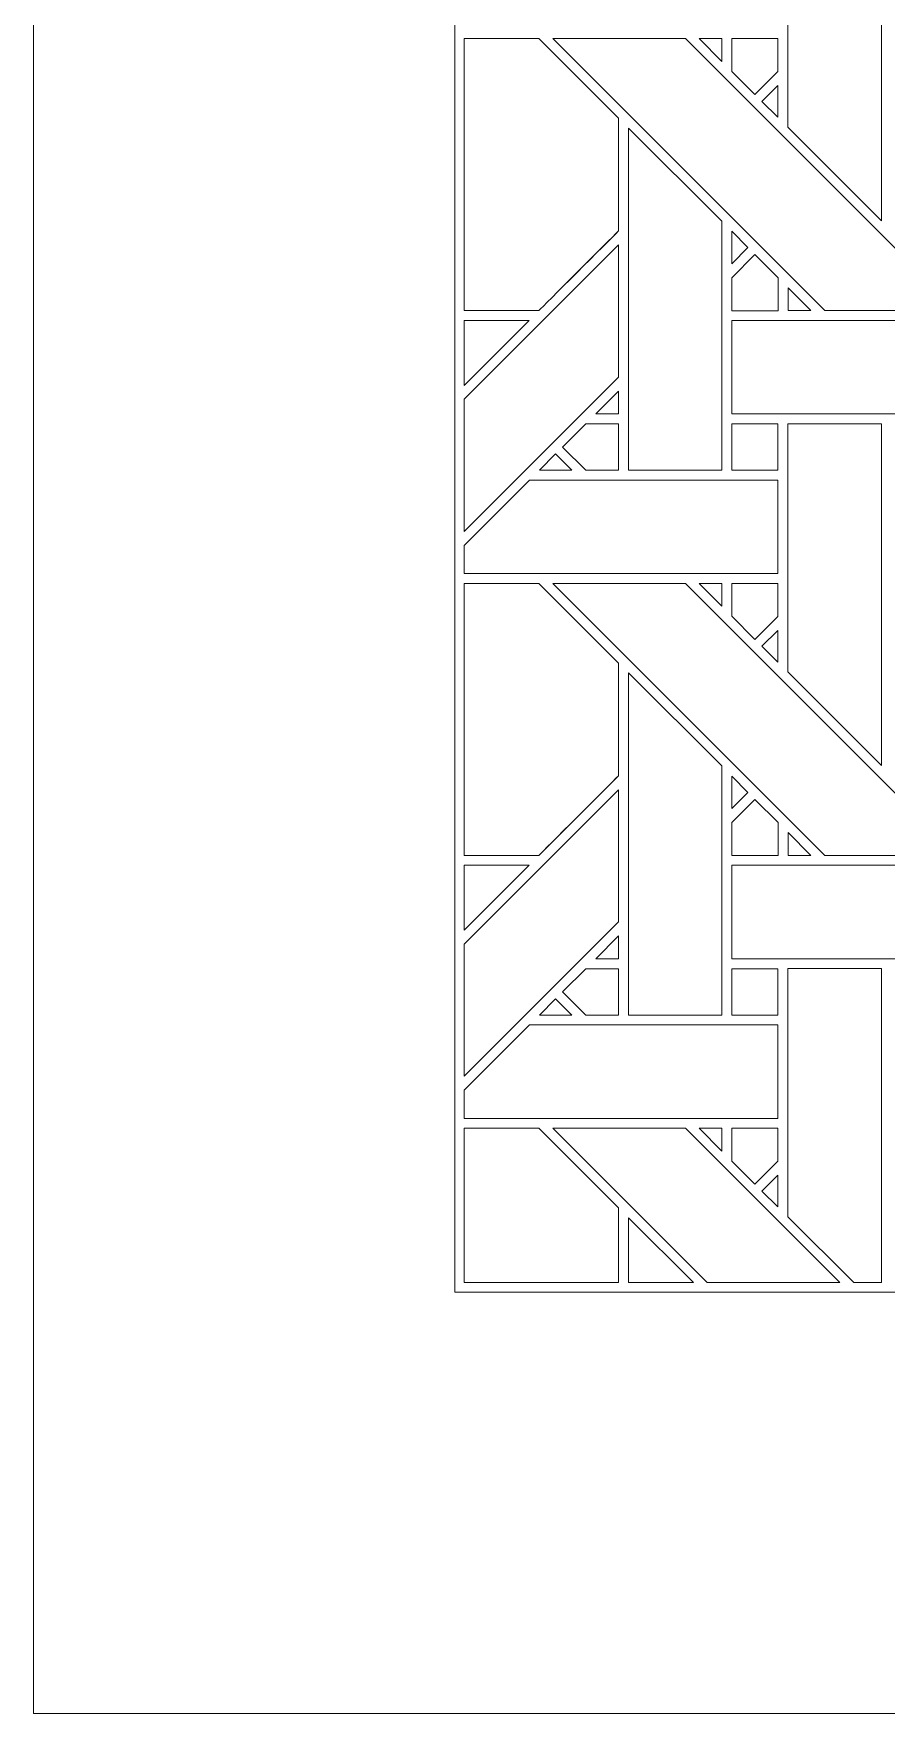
# Model space of a CAD drawing. Header units: inches. Extents: x 6.4 to 18.4, y 3.1 to 15.1.
# Drawn here: x 6.383 to 7.868, y 3.095 to 6.02 of the extents above; entities that cross this region are included whole.
import ezdxf

# ---------------------------------------------------------------- set-up
doc = ezdxf.new("R2010")
doc.units = ezdxf.units.IN
doc.header["$MEASUREMENT"] = 0
doc.layers.add('Design', color=7, linetype='Continuous', lineweight=0)

msp = doc.modelspace()

# ---------------------------------------------------------------- linework, layer by layer
at = {"layer": 'Design'}
for points, knots in [([(18.3821, 15.0948), (18.3821, 15.0948), (6.3829, 15.0948), (6.3829, 15.0948), (6.3829, 15.0948), (6.3829, 3.0948), (6.3829, 3.0948), (6.3829, 3.0948), (18.3829, 3.0948), (18.3829, 3.0948), (18.3829, 3.0948), (18.3829, 15.0948), (18.3829, 15.0948), (18.3829, 15.0948), (18.3821, 15.0948), (18.3821, 15.0948)], [0, 0, 0, 0, 1, 1, 1, 2, 2, 2, 3, 3, 3, 4, 4, 4, 5, 5, 5, 5]), ([(17.6485, 14.3611), (17.6485, 14.3611), (7.1165, 14.3611), (7.1165, 14.3611), (7.1165, 14.3611), (7.1165, 3.8284), (7.1165, 3.8284), (7.1165, 3.8284), (17.6492, 3.8284), (17.6492, 3.8284), (17.6492, 3.8284), (17.6492, 14.3611), (17.6492, 14.3611), (17.6492, 14.3611), (17.6485, 14.3611), (17.6485, 14.3611)], [0, 0, 0, 0, 1, 1, 1, 2, 2, 2, 3, 3, 3, 4, 4, 4, 5, 5, 5, 5]), ([(7.8596, 6.289), (7.8596, 6.289), (7.8596, 5.6939), (7.8596, 5.6939), (7.8596, 5.6939), (7.6967, 5.8568), (7.6967, 5.8568), (7.6967, 5.8568), (7.6967, 6.289), (7.6967, 6.289), (7.6967, 6.289), (7.8596, 6.289), (7.8596, 6.289)], [0, 0, 0, 0, 1, 1, 1, 2, 2, 2, 3, 3, 3, 4, 4, 4, 4]), ([(7.1329, 6.0111), (7.1329, 6.0111), (7.2629, 6.0111), (7.2629, 6.0111), (7.2629, 6.0111), (7.4016, 5.8724), (7.4016, 5.8724), (7.4016, 5.8724), (7.4016, 5.6762), (7.4016, 5.6762), (7.3838, 5.6582), (7.2719, 5.5465), (7.2629, 5.5375), (7.2629, 5.5375), (7.1329, 5.5375), (7.1329, 5.5375), (7.1329, 5.5375), (7.1329, 6.0111), (7.1329, 6.0111)], [0, 0, 0, 0, 1, 1, 1, 2, 2, 2, 3, 3, 3, 4, 4, 4, 5, 5, 5, 6, 6, 6, 6]), ([(7.1329, 6.0111), (7.1329, 6.0111), (7.2629, 6.0111), (7.2629, 6.0111), (7.2629, 6.0111), (7.4016, 5.8724), (7.4016, 5.8724), (7.4016, 5.8724), (7.4016, 5.6762), (7.4016, 5.6762), (7.3836, 5.658), (7.2717, 5.5463), (7.2629, 5.5375), (7.2629, 5.5375), (7.1329, 5.5375), (7.1329, 5.5375), (7.1329, 5.5375), (7.1329, 6.0111), (7.1329, 6.0111)], [0, 0, 0, 0, 1, 1, 1, 2, 2, 2, 3, 3, 3, 4, 4, 4, 5, 5, 5, 6, 6, 6, 6]), ([(7.5181, 6.0112), (7.5181, 6.0112), (7.9918, 5.5375), (7.9918, 5.5375), (7.9918, 5.5375), (7.7607, 5.5375), (7.7607, 5.5375), (7.7607, 5.5375), (7.2872, 6.0112), (7.2872, 6.0112), (7.2872, 6.0112), (7.5181, 6.0112), (7.5181, 6.0112)], [0, 0, 0, 0, 1, 1, 1, 2, 2, 2, 3, 3, 3, 4, 4, 4, 4]), ([(7.5817, 6.0111), (7.5817, 6.0111), (7.5817, 5.9713), (7.5817, 5.9713), (7.5817, 5.9713), (7.5422, 6.0111), (7.5422, 6.0111), (7.5422, 6.0111), (7.5817, 6.0111), (7.5817, 6.0111)], [0, 0, 0, 0, 1, 1, 1, 2, 2, 2, 3, 3, 3, 3]), ([(7.6791, 6.0111), (7.6791, 6.0111), (7.6791, 5.9535), (7.6791, 5.9535), (7.6791, 5.9535), (7.6392, 5.9136), (7.6392, 5.9136), (7.6392, 5.9136), (7.5988, 5.9539), (7.5988, 5.9539), (7.5988, 5.9539), (7.5988, 6.0111), (7.5988, 6.0111), (7.5988, 6.0111), (7.6791, 6.0111), (7.6791, 6.0111)], [0, 0, 0, 0, 1, 1, 1, 2, 2, 2, 3, 3, 3, 4, 4, 4, 5, 5, 5, 5]), ([(7.6392, 5.9136), (7.6392, 5.9136), (7.5988, 5.9539), (7.5988, 5.9539), (7.5988, 5.9539), (7.5988, 6.0111), (7.5988, 6.0111), (7.5988, 6.0111), (7.6791, 6.0111), (7.6791, 6.0111), (7.6791, 6.0111), (7.6791, 5.9535), (7.6791, 5.9535), (7.6791, 5.9535), (7.6392, 5.9136), (7.6392, 5.9136)], [0, 0, 0, 0, 1, 1, 1, 2, 2, 2, 3, 3, 3, 4, 4, 4, 5, 5, 5, 5]), ([(7.6792, 5.9293), (7.6792, 5.9293), (7.6792, 5.8741), (7.6792, 5.8741), (7.6792, 5.8741), (7.6514, 5.9015), (7.6514, 5.9015), (7.6514, 5.9015), (7.6792, 5.9293), (7.6792, 5.9293)], [0, 0, 0, 0, 1, 1, 1, 2, 2, 2, 3, 3, 3, 3]), ([(7.5816, 5.6932), (7.5816, 5.6932), (7.5816, 5.2595), (7.5816, 5.2595), (7.5816, 5.2595), (7.4188, 5.2595), (7.4188, 5.2595), (7.4188, 5.2595), (7.4188, 5.8553), (7.4188, 5.8553), (7.4188, 5.8553), (7.5816, 5.6932), (7.5816, 5.6932)], [0, 0, 0, 0, 1, 1, 1, 2, 2, 2, 3, 3, 3, 4, 4, 4, 4]), ([(7.5989, 5.6189), (7.5989, 5.6189), (7.5989, 5.6757), (7.5989, 5.6757), (7.5989, 5.6757), (7.6271, 5.6471), (7.6271, 5.6471), (7.6271, 5.6471), (7.5989, 5.6189), (7.5989, 5.6189)], [0, 0, 0, 0, 1, 1, 1, 2, 2, 2, 3, 3, 3, 3]), ([(7.4017, 5.6518), (7.4017, 5.6518), (7.4017, 5.4217), (7.4017, 5.4217), (7.4017, 5.4217), (7.1329, 5.1529), (7.1329, 5.1529), (7.1329, 5.1529), (7.1329, 5.383), (7.1329, 5.383), (7.1329, 5.383), (7.4017, 5.6518), (7.4017, 5.6518)], [0, 0, 0, 0, 1, 1, 1, 2, 2, 2, 3, 3, 3, 4, 4, 4, 4]), ([(7.5989, 5.5372), (7.5989, 5.5372), (7.5989, 5.5945), (7.5989, 5.5945), (7.5989, 5.5945), (7.6392, 5.6349), (7.6392, 5.6349), (7.6392, 5.6349), (7.6795, 5.5945), (7.6795, 5.5945), (7.6795, 5.5945), (7.6795, 5.5372), (7.6795, 5.5372), (7.6795, 5.5372), (7.5989, 5.5372), (7.5989, 5.5372)], [0, 0, 0, 0, 1, 1, 1, 2, 2, 2, 3, 3, 3, 4, 4, 4, 5, 5, 5, 5]), ([(7.6392, 5.6349), (7.6392, 5.6349), (7.6795, 5.5945), (7.6795, 5.5945), (7.6795, 5.5945), (7.6795, 5.5372), (7.6795, 5.5372), (7.6795, 5.5372), (7.5989, 5.5372), (7.5989, 5.5372), (7.5989, 5.5372), (7.5989, 5.5945), (7.5989, 5.5945), (7.5989, 5.5945), (7.6392, 5.6349), (7.6392, 5.6349)], [0, 0, 0, 0, 1, 1, 1, 2, 2, 2, 3, 3, 3, 4, 4, 4, 5, 5, 5, 5]), ([(7.6968, 5.5375), (7.6968, 5.5375), (7.6968, 5.5773), (7.6968, 5.5773), (7.6968, 5.5773), (7.7365, 5.5375), (7.7365, 5.5375), (7.7365, 5.5375), (7.6968, 5.5375), (7.6968, 5.5375)], [0, 0, 0, 0, 1, 1, 1, 2, 2, 2, 3, 3, 3, 3]), ([(7.2459, 5.5202), (7.2459, 5.5202), (7.1329, 5.4072), (7.1329, 5.4072), (7.1329, 5.4072), (7.1329, 5.5202), (7.1329, 5.5202), (7.1329, 5.5202), (7.2459, 5.5202), (7.2459, 5.5202)], [0, 0, 0, 0, 1, 1, 1, 2, 2, 2, 3, 3, 3, 3]), ([(7.5989, 5.3576), (7.5989, 5.3576), (7.5989, 5.5202), (7.5989, 5.5202), (7.5989, 5.5202), (8.1946, 5.5202), (8.1946, 5.5202), (8.1946, 5.5202), (8.0319, 5.3576), (8.0319, 5.3576), (8.0319, 5.3576), (7.5989, 5.3576), (7.5989, 5.3576)], [0, 0, 0, 0, 1, 1, 1, 2, 2, 2, 3, 3, 3, 4, 4, 4, 4]), ([(7.3619, 5.3576), (7.3619, 5.3576), (7.4017, 5.3973), (7.4017, 5.3973), (7.4017, 5.3973), (7.4017, 5.3576), (7.4017, 5.3576), (7.4017, 5.3576), (7.3619, 5.3576), (7.3619, 5.3576)], [0, 0, 0, 0, 1, 1, 1, 2, 2, 2, 3, 3, 3, 3]), ([(7.3445, 5.2595), (7.3445, 5.2595), (7.3042, 5.2998), (7.3042, 5.2998), (7.3042, 5.2998), (7.3446, 5.3403), (7.3446, 5.3403), (7.3446, 5.3403), (7.4017, 5.3403), (7.4017, 5.3403), (7.4017, 5.3403), (7.4017, 5.2595), (7.4017, 5.2595), (7.4017, 5.2595), (7.3445, 5.2595), (7.3445, 5.2595)], [0, 0, 0, 0, 1, 1, 1, 2, 2, 2, 3, 3, 3, 4, 4, 4, 5, 5, 5, 5]), ([(7.4017, 5.3403), (7.4017, 5.3403), (7.4017, 5.2595), (7.4017, 5.2595), (7.4017, 5.2595), (7.3445, 5.2595), (7.3445, 5.2595), (7.3445, 5.2595), (7.3042, 5.2998), (7.3042, 5.2998), (7.3042, 5.2998), (7.3446, 5.3403), (7.3446, 5.3403), (7.3446, 5.3403), (7.4017, 5.3403), (7.4017, 5.3403)], [0, 0, 0, 0, 1, 1, 1, 2, 2, 2, 3, 3, 3, 4, 4, 4, 5, 5, 5, 5]), ([(7.5989, 5.2595), (7.5989, 5.2595), (7.5989, 5.3403), (7.5989, 5.3403), (7.5989, 5.3403), (7.6791, 5.3403), (7.6791, 5.3403), (7.6791, 5.3403), (7.6791, 5.2595), (7.6791, 5.2595), (7.6791, 5.2595), (7.5989, 5.2595), (7.5989, 5.2595)], [0, 0, 0, 0, 1, 1, 1, 2, 2, 2, 3, 3, 3, 4, 4, 4, 4]), ([(7.5989, 5.3403), (7.5989, 5.3403), (7.6791, 5.3403), (7.6791, 5.3403), (7.6791, 5.3403), (7.6791, 5.2595), (7.6791, 5.2595), (7.6791, 5.2595), (7.5989, 5.2595), (7.5989, 5.2595), (7.5989, 5.2595), (7.5989, 5.3403), (7.5989, 5.3403)], [0, 0, 0, 0, 1, 1, 1, 2, 2, 2, 3, 3, 3, 4, 4, 4, 4]), ([(7.8596, 5.3403), (7.8596, 5.3403), (7.8596, 4.7452), (7.8596, 4.7452), (7.8596, 4.7452), (7.6967, 4.9081), (7.6967, 4.9081), (7.6967, 4.9081), (7.6967, 5.3403), (7.6967, 5.3403), (7.6967, 5.3403), (7.8596, 5.3403), (7.8596, 5.3403)], [0, 0, 0, 0, 1, 1, 1, 2, 2, 2, 3, 3, 3, 4, 4, 4, 4]), ([(7.3204, 5.2595), (7.3204, 5.2595), (7.2639, 5.2595), (7.2639, 5.2595), (7.2639, 5.2595), (7.2921, 5.2878), (7.2921, 5.2878), (7.2921, 5.2878), (7.3204, 5.2595), (7.3204, 5.2595)], [0, 0, 0, 0, 1, 1, 1, 2, 2, 2, 3, 3, 3, 3]), ([(7.1329, 5.1285), (7.1329, 5.1285), (7.2467, 5.2424), (7.2467, 5.2424), (7.2467, 5.2424), (7.6792, 5.2424), (7.6792, 5.2424), (7.6792, 5.2424), (7.6792, 5.0795), (7.6792, 5.0795), (7.6792, 5.0795), (7.1329, 5.0795), (7.1329, 5.0795), (7.1329, 5.0795), (7.1329, 5.1285), (7.1329, 5.1285)], [0, 0, 0, 0, 1, 1, 1, 2, 2, 2, 3, 3, 3, 4, 4, 4, 5, 5, 5, 5]), ([(7.1329, 5.0624), (7.1329, 5.0624), (7.2629, 5.0624), (7.2629, 5.0624), (7.2629, 5.0624), (7.4016, 4.9237), (7.4016, 4.9237), (7.4016, 4.9237), (7.4016, 4.7274), (7.4016, 4.7274), (7.3838, 4.7095), (7.2719, 4.5978), (7.2629, 4.5888), (7.2629, 4.5888), (7.1329, 4.5888), (7.1329, 4.5888), (7.1329, 4.5888), (7.1329, 5.0624), (7.1329, 5.0624)], [0, 0, 0, 0, 1, 1, 1, 2, 2, 2, 3, 3, 3, 4, 4, 4, 5, 5, 5, 6, 6, 6, 6]), ([(7.1329, 5.0624), (7.1329, 5.0624), (7.2629, 5.0624), (7.2629, 5.0624), (7.2629, 5.0624), (7.4016, 4.9237), (7.4016, 4.9237), (7.4016, 4.9237), (7.4016, 4.7274), (7.4016, 4.7274), (7.3836, 4.7093), (7.2717, 4.5976), (7.2629, 4.5888), (7.2629, 4.5888), (7.1329, 4.5888), (7.1329, 4.5888), (7.1329, 4.5888), (7.1329, 5.0624), (7.1329, 5.0624)], [0, 0, 0, 0, 1, 1, 1, 2, 2, 2, 3, 3, 3, 4, 4, 4, 5, 5, 5, 6, 6, 6, 6]), ([(7.5181, 5.0624), (7.5181, 5.0624), (7.9918, 4.5888), (7.9918, 4.5888), (7.9918, 4.5888), (7.7607, 4.5888), (7.7607, 4.5888), (7.7607, 4.5888), (7.2872, 5.0624), (7.2872, 5.0624), (7.2872, 5.0624), (7.5181, 5.0624), (7.5181, 5.0624)], [0, 0, 0, 0, 1, 1, 1, 2, 2, 2, 3, 3, 3, 4, 4, 4, 4]), ([(7.5817, 5.0624), (7.5817, 5.0624), (7.5817, 5.0226), (7.5817, 5.0226), (7.5817, 5.0226), (7.5422, 5.0624), (7.5422, 5.0624), (7.5422, 5.0624), (7.5817, 5.0624), (7.5817, 5.0624)], [0, 0, 0, 0, 1, 1, 1, 2, 2, 2, 3, 3, 3, 3]), ([(7.6791, 5.0624), (7.6791, 5.0624), (7.6791, 5.0048), (7.6791, 5.0048), (7.6791, 5.0048), (7.6392, 4.9648), (7.6392, 4.9648), (7.6392, 4.9648), (7.5988, 5.0052), (7.5988, 5.0052), (7.5988, 5.0052), (7.5988, 5.0624), (7.5988, 5.0624), (7.5988, 5.0624), (7.6791, 5.0624), (7.6791, 5.0624)], [0, 0, 0, 0, 1, 1, 1, 2, 2, 2, 3, 3, 3, 4, 4, 4, 5, 5, 5, 5]), ([(7.6392, 4.9648), (7.6392, 4.9648), (7.5988, 5.0052), (7.5988, 5.0052), (7.5988, 5.0052), (7.5988, 5.0624), (7.5988, 5.0624), (7.5988, 5.0624), (7.6791, 5.0624), (7.6791, 5.0624), (7.6791, 5.0624), (7.6791, 5.0048), (7.6791, 5.0048), (7.6791, 5.0048), (7.6392, 4.9648), (7.6392, 4.9648)], [0, 0, 0, 0, 1, 1, 1, 2, 2, 2, 3, 3, 3, 4, 4, 4, 5, 5, 5, 5]), ([(7.6792, 4.9806), (7.6792, 4.9806), (7.6792, 4.9254), (7.6792, 4.9254), (7.6792, 4.9254), (7.6514, 4.9528), (7.6514, 4.9528), (7.6514, 4.9528), (7.6792, 4.9806), (7.6792, 4.9806)], [0, 0, 0, 0, 1, 1, 1, 2, 2, 2, 3, 3, 3, 3]), ([(7.5816, 4.7445), (7.5816, 4.7445), (7.5816, 4.3108), (7.5816, 4.3108), (7.5816, 4.3108), (7.4188, 4.3108), (7.4188, 4.3108), (7.4188, 4.3108), (7.4188, 4.9066), (7.4188, 4.9066), (7.4188, 4.9066), (7.5816, 4.7445), (7.5816, 4.7445)], [0, 0, 0, 0, 1, 1, 1, 2, 2, 2, 3, 3, 3, 4, 4, 4, 4]), ([(7.5989, 4.6702), (7.5989, 4.6702), (7.5989, 4.727), (7.5989, 4.727), (7.5989, 4.727), (7.6271, 4.6984), (7.6271, 4.6984), (7.6271, 4.6984), (7.5989, 4.6702), (7.5989, 4.6702)], [0, 0, 0, 0, 1, 1, 1, 2, 2, 2, 3, 3, 3, 3]), ([(7.4017, 4.703), (7.4017, 4.703), (7.4017, 4.473), (7.4017, 4.473), (7.4017, 4.473), (7.1329, 4.2042), (7.1329, 4.2042), (7.1329, 4.2042), (7.1329, 4.4342), (7.1329, 4.4342), (7.1329, 4.4342), (7.4017, 4.703), (7.4017, 4.703)], [0, 0, 0, 0, 1, 1, 1, 2, 2, 2, 3, 3, 3, 4, 4, 4, 4]), ([(7.5989, 4.5885), (7.5989, 4.5885), (7.5989, 4.6458), (7.5989, 4.6458), (7.5989, 4.6458), (7.6392, 4.6861), (7.6392, 4.6861), (7.6392, 4.6861), (7.6795, 4.6458), (7.6795, 4.6458), (7.6795, 4.6458), (7.6795, 4.5885), (7.6795, 4.5885), (7.6795, 4.5885), (7.5989, 4.5885), (7.5989, 4.5885)], [0, 0, 0, 0, 1, 1, 1, 2, 2, 2, 3, 3, 3, 4, 4, 4, 5, 5, 5, 5]), ([(7.5989, 4.5885), (7.5989, 4.5885), (7.5989, 4.6458), (7.5989, 4.6458), (7.5989, 4.6458), (7.6392, 4.6861), (7.6392, 4.6861), (7.6392, 4.6861), (7.6795, 4.6458), (7.6795, 4.6458), (7.6795, 4.6458), (7.6795, 4.5885), (7.6795, 4.5885), (7.6795, 4.5885), (7.5989, 4.5885), (7.5989, 4.5885)], [0, 0, 0, 0, 1, 1, 1, 2, 2, 2, 3, 3, 3, 4, 4, 4, 5, 5, 5, 5]), ([(7.7365, 4.5888), (7.7365, 4.5888), (7.6968, 4.5888), (7.6968, 4.5888), (7.6968, 4.5888), (7.6968, 4.6286), (7.6968, 4.6286), (7.6968, 4.6286), (7.7365, 4.5888), (7.7365, 4.5888)], [0, 0, 0, 0, 1, 1, 1, 2, 2, 2, 3, 3, 3, 3]), ([(7.2459, 4.5715), (7.2459, 4.5715), (7.1329, 4.4585), (7.1329, 4.4585), (7.1329, 4.4585), (7.1329, 4.5715), (7.1329, 4.5715), (7.1329, 4.5715), (7.2459, 4.5715), (7.2459, 4.5715)], [0, 0, 0, 0, 1, 1, 1, 2, 2, 2, 3, 3, 3, 3]), ([(7.5989, 4.4088), (7.5989, 4.4088), (7.5989, 4.5715), (7.5989, 4.5715), (7.5989, 4.5715), (8.1946, 4.5715), (8.1946, 4.5715), (8.1946, 4.5715), (8.0319, 4.4088), (8.0319, 4.4088), (8.0319, 4.4088), (7.5989, 4.4088), (7.5989, 4.4088)], [0, 0, 0, 0, 1, 1, 1, 2, 2, 2, 3, 3, 3, 4, 4, 4, 4]), ([(7.3619, 4.4089), (7.3619, 4.4089), (7.4017, 4.4486), (7.4017, 4.4486), (7.4017, 4.4486), (7.4017, 4.4089), (7.4017, 4.4089), (7.4017, 4.4089), (7.3619, 4.4089), (7.3619, 4.4089)], [0, 0, 0, 0, 1, 1, 1, 2, 2, 2, 3, 3, 3, 3]), ([(7.3446, 4.3915), (7.3446, 4.3915), (7.4017, 4.3915), (7.4017, 4.3915), (7.4017, 4.3915), (7.4017, 4.3107), (7.4017, 4.3107), (7.4017, 4.3107), (7.3445, 4.3107), (7.3445, 4.3107), (7.3445, 4.3107), (7.3042, 4.3511), (7.3042, 4.3511), (7.3042, 4.3511), (7.3446, 4.3915), (7.3446, 4.3915)], [0, 0, 0, 0, 1, 1, 1, 2, 2, 2, 3, 3, 3, 4, 4, 4, 5, 5, 5, 5]), ([(7.4017, 4.3915), (7.4017, 4.3915), (7.4017, 4.3107), (7.4017, 4.3107), (7.4017, 4.3107), (7.3445, 4.3107), (7.3445, 4.3107), (7.3445, 4.3107), (7.3042, 4.3511), (7.3042, 4.3511), (7.3042, 4.3511), (7.3446, 4.3915), (7.3446, 4.3915), (7.3446, 4.3915), (7.4017, 4.3915), (7.4017, 4.3915)], [0, 0, 0, 0, 1, 1, 1, 2, 2, 2, 3, 3, 3, 4, 4, 4, 5, 5, 5, 5]), ([(7.5989, 4.3107), (7.5989, 4.3107), (7.5989, 4.3915), (7.5989, 4.3915), (7.5989, 4.3915), (7.6791, 4.3915), (7.6791, 4.3915), (7.6791, 4.3915), (7.6791, 4.3107), (7.6791, 4.3107), (7.6791, 4.3107), (7.5989, 4.3107), (7.5989, 4.3107)], [0, 0, 0, 0, 1, 1, 1, 2, 2, 2, 3, 3, 3, 4, 4, 4, 4]), ([(7.5989, 4.3915), (7.5989, 4.3915), (7.6791, 4.3915), (7.6791, 4.3915), (7.6791, 4.3915), (7.6791, 4.3107), (7.6791, 4.3107), (7.6791, 4.3107), (7.5989, 4.3107), (7.5989, 4.3107), (7.5989, 4.3107), (7.5989, 4.3915), (7.5989, 4.3915)], [0, 0, 0, 0, 1, 1, 1, 2, 2, 2, 3, 3, 3, 4, 4, 4, 4]), ([(7.8596, 3.8448), (7.8596, 3.8448), (7.8113, 3.8448), (7.8113, 3.8448), (7.8113, 3.8448), (7.6967, 3.9594), (7.6967, 3.9594), (7.6967, 3.9594), (7.6967, 4.3916), (7.6967, 4.3916), (7.6967, 4.3916), (7.8596, 4.3916), (7.8596, 4.3916), (7.8596, 4.3916), (7.8596, 3.8448), (7.8596, 3.8448)], [0, 0, 0, 0, 1, 1, 1, 2, 2, 2, 3, 3, 3, 4, 4, 4, 5, 5, 5, 5]), ([(7.3204, 4.3108), (7.3204, 4.3108), (7.2639, 4.3108), (7.2639, 4.3108), (7.2639, 4.3108), (7.2921, 4.339), (7.2921, 4.339), (7.2921, 4.339), (7.3204, 4.3108), (7.3204, 4.3108)], [0, 0, 0, 0, 1, 1, 1, 2, 2, 2, 3, 3, 3, 3]), ([(7.1329, 4.1308), (7.1329, 4.1308), (7.1329, 4.1798), (7.1329, 4.1798), (7.1329, 4.1798), (7.2467, 4.2936), (7.2467, 4.2936), (7.2467, 4.2936), (7.6792, 4.2936), (7.6792, 4.2936), (7.6792, 4.2936), (7.6792, 4.1308), (7.6792, 4.1308), (7.6792, 4.1308), (7.1329, 4.1308), (7.1329, 4.1308)], [0, 0, 0, 0, 1, 1, 1, 2, 2, 2, 3, 3, 3, 4, 4, 4, 5, 5, 5, 5]), ([(7.1329, 3.8448), (7.1329, 3.8448), (7.1329, 4.1136), (7.1329, 4.1136), (7.1329, 4.1136), (7.2629, 4.1136), (7.2629, 4.1136), (7.2629, 4.1136), (7.4016, 3.9749), (7.4016, 3.9749), (7.4016, 3.9749), (7.4016, 3.8448), (7.4016, 3.8448), (7.4016, 3.8448), (7.1329, 3.8448), (7.1329, 3.8448)], [0, 0, 0, 0, 1, 1, 1, 2, 2, 2, 3, 3, 3, 4, 4, 4, 5, 5, 5, 5]), ([(7.1329, 3.8448), (7.1329, 3.8448), (7.1329, 4.1136), (7.1329, 4.1136), (7.1329, 4.1136), (7.2629, 4.1136), (7.2629, 4.1136), (7.2629, 4.1136), (7.4016, 3.9749), (7.4016, 3.9749), (7.4016, 3.9749), (7.4016, 3.8448), (7.4016, 3.8448), (7.4016, 3.8448), (7.1329, 3.8448), (7.1329, 3.8448)], [0, 0, 0, 0, 1, 1, 1, 2, 2, 2, 3, 3, 3, 4, 4, 4, 5, 5, 5, 5]), ([(7.2872, 4.1137), (7.2872, 4.1137), (7.5181, 4.1137), (7.5181, 4.1137), (7.5181, 4.1137), (7.7871, 3.8448), (7.7871, 3.8448), (7.7871, 3.8448), (7.5561, 3.8448), (7.5561, 3.8448), (7.5561, 3.8448), (7.2872, 4.1137), (7.2872, 4.1137)], [0, 0, 0, 0, 1, 1, 1, 2, 2, 2, 3, 3, 3, 4, 4, 4, 4]), ([(7.5817, 4.1137), (7.5817, 4.1137), (7.5817, 4.0739), (7.5817, 4.0739), (7.5817, 4.0739), (7.5422, 4.1137), (7.5422, 4.1137), (7.5422, 4.1137), (7.5817, 4.1137), (7.5817, 4.1137)], [0, 0, 0, 0, 1, 1, 1, 2, 2, 2, 3, 3, 3, 3]), ([(7.5988, 4.1137), (7.5988, 4.1137), (7.6791, 4.1137), (7.6791, 4.1137), (7.6791, 4.1137), (7.6791, 4.0561), (7.6791, 4.0561), (7.6791, 4.0561), (7.6392, 4.0161), (7.6392, 4.0161), (7.6392, 4.0161), (7.5988, 4.0564), (7.5988, 4.0564), (7.5988, 4.0564), (7.5988, 4.1137), (7.5988, 4.1137)], [0, 0, 0, 0, 1, 1, 1, 2, 2, 2, 3, 3, 3, 4, 4, 4, 5, 5, 5, 5]), ([(7.6392, 4.0161), (7.6392, 4.0161), (7.5988, 4.0564), (7.5988, 4.0564), (7.5988, 4.0564), (7.5988, 4.1137), (7.5988, 4.1137), (7.5988, 4.1137), (7.6791, 4.1137), (7.6791, 4.1137), (7.6791, 4.1137), (7.6791, 4.0561), (7.6791, 4.0561), (7.6791, 4.0561), (7.6392, 4.0161), (7.6392, 4.0161)], [0, 0, 0, 0, 1, 1, 1, 2, 2, 2, 3, 3, 3, 4, 4, 4, 5, 5, 5, 5]), ([(7.6792, 4.0318), (7.6792, 4.0318), (7.6792, 3.9767), (7.6792, 3.9767), (7.6792, 3.9767), (7.6514, 4.0041), (7.6514, 4.0041), (7.6514, 4.0041), (7.6792, 4.0318), (7.6792, 4.0318)], [0, 0, 0, 0, 1, 1, 1, 2, 2, 2, 3, 3, 3, 3]), ([(7.4188, 3.8448), (7.4188, 3.8448), (7.4188, 3.9579), (7.4188, 3.9579), (7.4188, 3.9579), (7.5324, 3.8448), (7.5324, 3.8448), (7.5324, 3.8448), (7.4188, 3.8448), (7.4188, 3.8448)], [0, 0, 0, 0, 1, 1, 1, 2, 2, 2, 3, 3, 3, 3])]:
    msp.add_open_spline(points, degree=3, knots=knots, dxfattribs=at)

doc.saveas('drawing.dxf')
